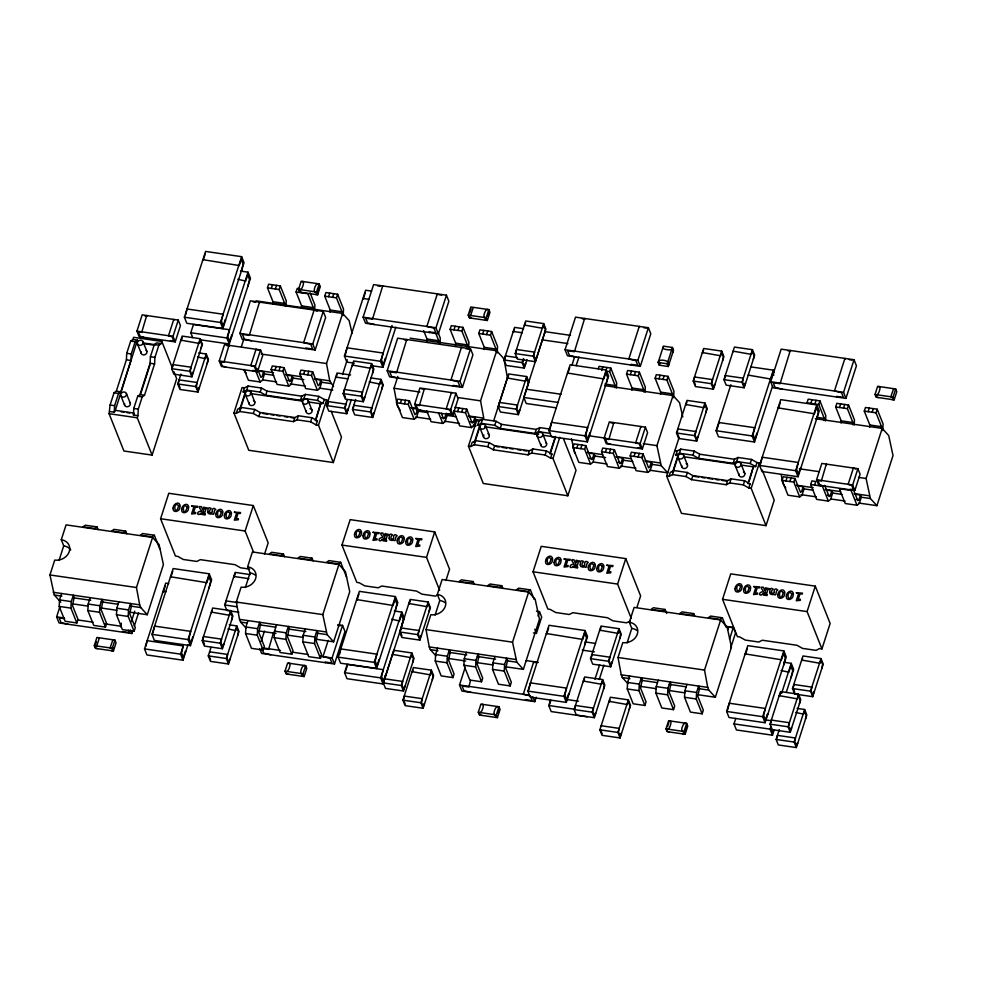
<?xml version="1.0" encoding="UTF-8"?>
<svg xmlns="http://www.w3.org/2000/svg" width="999" height="999" viewBox="0 0 999 999"><rect width="100%" height="100%" fill="white"/><g stroke="black" fill="none" stroke-linecap="round" stroke-linejoin="round"><path stroke-width="1.5" d="M76.836 622.964L70.929 608.116L71.266 601.598L73.327 595.204L74.188 597.39L72.477 605.456L77.997 619.33L76.836 622.964L65.11 621.253L59.203 606.418L59.54 599.899L61.601 593.506M105.469 627.122L99.563 612.287L99.9 605.769L101.96 599.375L102.822 601.548L101.111 609.615L106.631 623.488L105.469 627.122L93.744 625.411L87.837 610.576L88.174 604.058L90.235 597.664M173.814 371.553L176.673 378.733L152.098 455.094L123.913 450.999L109.078 413.686L110.102 405.032L114.023 392.819L116.309 391.183L126.398 359.827L126.736 353.309L130.669 341.096L132.954 339.473L133.641 337.325L161.826 341.421L172.103 367.257M109.765 411.551L114.273 412.2L114.61 405.681L118.544 393.469L120.817 391.845L130.906 360.489L131.244 353.971L135.177 341.745L137.462 340.122L132.954 339.473M134.103 631.281L128.197 616.445L128.534 609.927L130.594 603.533L131.456 605.706L129.745 613.773L135.265 627.659L134.103 631.281L122.377 629.57L116.471 614.735L116.808 608.216L118.869 601.823M161.139 343.569L158.853 345.192L154.92 357.405L154.583 363.923L144.493 395.279L142.208 396.903L138.287 409.128L137.949 415.646L133.429 414.985L133.766 408.466L137.7 396.253L139.985 394.63L150.075 363.274L150.412 356.755L154.345 344.53L156.631 342.907L161.139 343.569L161.826 341.421M263.187 650.037L257.28 635.202L257.617 628.683L259.665 622.29L260.539 624.462L258.828 632.529L264.348 646.403L263.187 650.037L251.461 648.326L245.554 633.491L245.891 626.972L247.952 620.579M272.864 303.896L272.977 301.723L267.457 287.837L268.619 284.216L280.344 285.926L286.251 300.761L285.976 305.969M284.59 305.607L284.703 303.434L279.183 289.548L280.344 285.926M291.82 654.195L285.914 639.36L286.251 632.842L288.299 626.448L289.173 628.621L287.462 636.688L292.982 650.574L291.82 654.195L280.095 652.484L274.188 637.649L274.525 631.131L276.586 624.737M301.498 308.054L301.611 305.881L296.091 292.008L297.252 288.374L299.825 288.748M313.224 309.765L313.336 307.592L307.817 293.706L296.091 292.008M314.61 310.14L314.885 304.92L310.052 292.782M320.454 658.353L314.548 643.518L314.885 637L316.933 630.606L317.807 632.779L316.096 640.846L321.616 654.732L320.454 658.353L308.728 656.655L302.822 641.82L303.159 635.302L305.219 628.895M330.132 312.225L330.244 310.04L324.725 296.166L325.886 292.545L337.612 294.243L343.519 309.078L343.181 315.597M341.858 313.923L341.97 311.75L336.451 297.864L337.612 294.243M426.898 341.196L427.01 339.023L423.688 330.694M438.623 342.907L438.736 340.734L435.976 333.791M440.01 343.269L440.284 338.062L438.136 332.667M452.909 677.597L447.003 662.762L447.34 656.243L449.4 649.85L450.262 652.022L448.551 660.089L454.07 673.975L452.909 677.597L441.183 675.898L435.277 661.063L435.614 654.545L437.674 648.151M455.532 345.354L455.644 343.181L450.124 329.308L451.286 325.674L463.012 327.385L468.918 342.22L468.643 347.427M467.257 347.065L467.37 344.892L461.838 331.006L463.012 327.385M481.543 681.755L475.636 666.92L475.974 660.401L478.034 654.008L478.896 656.193L477.185 664.248L482.704 678.134L481.543 681.755L469.817 680.057L463.911 665.222L464.248 658.703L466.308 652.31M484.165 349.513L484.278 347.34L478.758 333.466L479.92 329.832L491.645 331.543L497.552 346.378L497.215 352.897M495.891 351.223L496.003 349.051L490.472 335.164L491.645 331.543M510.177 685.926L504.27 671.091L504.607 664.56L506.668 658.166L507.529 660.351L505.819 668.418L511.338 682.292L510.177 685.926L498.451 684.215L492.544 669.38L492.882 662.861L494.942 656.468M615.009 387.712L615.122 385.539L609.602 371.653L610.764 368.032L599.038 366.333L598.264 368.743M616.395 388.087L616.67 382.867L610.764 368.032M631.917 390.172L632.03 387.999L626.51 374.113L627.672 370.492L639.397 372.19L645.304 387.025L645.029 392.245M644.892 705.494L638.985 690.659L639.323 684.14L641.383 677.747L642.245 679.919L640.534 687.986L646.053 701.872L644.892 705.494L633.166 703.796L627.26 688.96L627.597 682.442L629.657 676.048M643.643 391.87L643.756 389.697L638.236 375.811L639.397 372.19M660.551 394.33L660.664 392.157L655.144 378.271L656.306 374.65L668.031 376.348L673.938 391.196L673.601 397.714M673.526 709.652L667.619 694.817L667.956 688.299L670.017 681.905L670.878 684.078L669.168 692.145L674.687 706.031L673.526 709.652L661.8 707.954L655.893 693.119L656.231 686.6L658.291 680.207M672.277 396.029L672.389 393.856L666.87 379.982L668.031 376.348M702.16 713.81L696.253 698.975L696.59 692.457L698.651 686.063L699.512 688.249L697.801 696.303L703.321 710.189L702.16 713.81L690.434 712.112L684.527 697.277L684.864 690.759L686.925 684.365M824.163 420.554L824.275 418.381L818.755 404.495L819.917 400.874L808.191 399.175L807.03 402.797L818.755 404.495M825.549 420.929L825.823 415.709L819.917 400.874M841.071 423.014L841.183 420.841L835.664 406.955L836.825 403.334L848.551 405.032L854.457 419.867L854.182 425.087M852.796 424.712L852.909 422.54L847.389 408.653L848.551 405.032M869.704 427.172L869.817 425L864.297 411.113L865.459 407.492L877.184 409.19L883.091 424.026L882.754 430.544M881.43 428.871L881.543 426.698L876.023 412.824L877.184 409.19M60.777 602.147L54.271 595.004L49.95 574.962L54.733 560.089A11.988 10.015 -21.7 0 0 69.281 551.548A11.988 10.015 -21.7 0 0 61.289 539.735L66.071 524.875L152.572 537.437L159.078 544.58L163.399 564.635L147.278 614.722L129.071 612.075M59.041 560.389L63.724 545.854L61.289 539.735M136.938 331.131L142.183 314.847L178.259 320.092L180.444 325.587L175.212 341.883L139.136 336.638L136.938 331.131L173.014 336.376L175.212 341.883M114.273 412.2L114.897 410.277L134.053 413.049L133.429 414.985M137.462 340.122L115.135 410.876L114.897 410.277M132.842 630.556L131.893 633.516L59.041 622.926L56.631 616.87L59.965 606.505M140.509 394.393L150.524 363.249M152.098 455.094L137.263 417.782L137.949 415.646M173.014 336.376L178.259 320.092M184.39 317.22L205.557 251.423L241.633 256.668L244.043 262.725L222.877 328.521L186.801 323.276L184.39 317.22L220.467 322.465L222.877 328.521M185.714 314.598L187.038 308.991L223.114 314.235L221.391 321.079L223.264 325.786L225.25 319.618L225.512 320.292M203.571 259.091L205.17 254.158M171.678 368.668L182.168 336.089L200.2 338.711L202.397 344.218L191.908 376.798L173.876 374.175L171.678 368.668L189.723 371.291L191.908 376.798M172.577 367.245L172.989 364.598L191.034 367.22L190.297 370.879L191.995 375.162L192.982 372.115L193.219 372.727M182.08 337.724L181.094 340.771L180.856 340.159L199.138 343.394L200.112 340.334L201.823 344.618L201.086 348.289M192.732 337.575L190.797 332.729L193.444 324.5L229.52 329.745L227.797 336.588L229.67 341.296L231.656 335.127L231.93 335.801M198.776 352.909L206.281 353.996L208.479 359.503L197.989 392.083L179.957 389.46L177.772 383.953L180.931 374.138M178.334 383.554L179.083 379.882L197.115 382.505L196.378 386.176L198.077 390.459L199.063 387.4L199.3 388.012M94.293 645.604L96.915 637.462L114.947 640.084L116.046 642.832L113.424 650.973L95.392 648.363L94.293 645.604L112.325 648.226L113.424 650.973M97.64 648.688L95.829 648.139L94.98 645.991L96.291 641.92M189.723 371.291L200.2 338.711M197.989 392.083L195.804 386.576L206.281 353.996M112.325 648.226L114.947 640.084M120.642 626.81L121.329 623.176M111.164 650.649L112.737 650.586L113.611 647.876M220.467 322.465L241.633 256.668M147.278 614.722L140.772 607.579L139.685 604.857L136.463 587.524L152.572 537.437M249.575 569.105L240.547 567.794L235.065 564.697L200.349 559.652L196.815 561.438L183.279 559.477L177.797 556.381L175.437 556.031L160.589 518.731L168.781 493.269L253.321 505.556L268.169 542.869L264.535 554.183M131.393 621.54L134.728 611.176M219.231 360.976L224.475 344.692L260.552 349.925L262.737 355.432L257.505 371.728L221.428 366.483L219.231 360.976L255.307 366.221L257.505 371.728M200.724 339.872L229.283 344.018L226.873 337.974L248.039 272.178L240.522 271.079M134.278 626.111L138.561 612.787M229.283 344.018L250.449 278.221L248.039 272.178M239.897 333.379L250.374 300.799L323.239 311.388L325.649 317.445L315.16 350.025L242.307 339.435L239.897 333.379L312.749 343.968L315.16 350.025M241.433 346.541L243.793 339.173M187.999 644.717L183.017 660.202L146.94 654.957L144.53 648.913L165.697 583.116L168.706 583.553M145.854 646.291L147.178 640.684L183.254 645.928L181.531 652.772L183.404 657.479L185.389 651.311L185.664 651.985M163.724 590.771L165.31 585.839M151.973 634.353L173.139 568.556L209.216 573.788L211.626 579.845L190.459 645.641L154.383 640.409L151.973 634.353L188.049 639.585L190.459 645.641M152.909 632.966L154.62 626.123L190.697 631.368L188.973 638.211L190.846 642.919L192.832 636.75L193.107 637.424M172.752 571.278L170.767 577.447L170.492 576.773L206.843 582.692L208.828 576.523L210.702 581.231L208.978 588.074M271.316 288.399L272.477 284.777M331.218 411.276L341.496 437.1L333.316 462.549L248.763 450.274L233.916 412.962L242.108 387.512L244.468 387.862L248.014 386.064L261.538 388.037L267.02 391.133L301.735 396.178L305.282 394.38L318.806 396.353L324.288 399.45L326.648 399.8L328.371 404.096M275.324 288.986L276.486 285.364M233.916 412.962L236.288 413.311L237.6 409.24L241.134 407.442L254.658 409.415L260.14 412.512L294.867 417.557L298.401 415.771L311.925 417.732L317.407 420.829L316.096 424.9L318.469 425.249L333.316 462.549M240.447 408.716L245.542 392.857L243.157 391.933L244.468 387.862M239.735 409.553L245.304 392.245M236.288 413.311L239.822 411.513L241.134 407.442M243.157 391.933L246.703 390.134L248.014 386.064M255.307 366.221L260.552 349.925M257.742 370.916L263.599 371.765L262.05 376.573L260.914 377.385L257.592 369.056M263.599 371.765L264.46 373.938L262.412 380.332L260.127 381.955L248.401 380.257L244.106 369.468M316.096 424.9L310.614 421.803L297.09 419.842L293.556 421.628L258.828 416.583L253.346 413.486L254.658 409.415M324.288 399.45L322.977 403.521L317.495 400.424L303.971 398.464L300.424 400.249L265.709 395.204L260.227 392.108L261.538 388.037M292.232 375.924L293.094 378.097L291.046 384.49L288.761 386.126L277.035 384.415L271.129 369.58L272.302 365.959L284.016 367.657L289.548 381.543L290.684 380.731L292.232 375.924L286.376 375.075M183.017 660.202L180.607 654.145L183.254 645.928M298.526 289.41L301.149 281.268L319.18 283.891L320.279 286.638L317.657 294.78L299.613 292.158L298.526 289.41L316.558 292.033L317.657 294.78M258.828 416.583L260.14 412.512M265.709 395.204L267.02 391.133M188.049 639.585L209.216 573.788M274.987 370.142L276.149 366.521M278.996 370.729L280.17 367.095M288.761 386.126L282.854 371.291L284.016 367.657M202.198 640.596L212.675 608.016L230.719 610.626L232.904 616.133L222.427 648.713L204.383 646.091L202.198 640.596L220.23 643.206L222.427 648.713M212.263 610.664L211.613 612.699L211.363 612.087L229.645 615.322L230.632 612.262L232.33 616.545L231.593 620.204M316.558 292.033L319.18 283.891M315.397 294.455L316.97 294.393L319.593 286.251M253.696 552.534L245.13 531.006L253.321 505.556M229.283 624.825L236.8 625.923L238.986 631.43L228.509 664.01L210.464 661.388L208.279 655.881L210.976 647.489M238.873 612.225L226.848 610.476L224.663 604.969L235.14 572.402L250.175 574.575M225.562 603.546L225.974 600.899L237.987 602.647M235.052 574.025L234.078 577.085L233.828 576.473L248.863 578.658M320.866 380.082L321.728 382.267L319.68 388.661L317.395 390.284L305.669 388.574L299.762 373.738L300.936 370.117L312.65 371.815L318.182 385.701L319.318 384.89L320.866 380.082L315.01 379.233M312.749 343.968L323.239 311.388M303.621 374.3L304.782 370.679M328.584 296.728L329.745 293.094M220.23 643.206L230.719 610.626M307.63 374.887L308.803 371.266M332.592 297.302L333.753 293.681M293.556 421.628L294.867 417.557M300.424 400.249L301.735 396.178M246.191 628.209L240.609 622.09L239.523 619.355L236.301 602.035L241.084 587.175A11.988 10.015 -21.7 0 0 255.632 578.633A11.988 10.015 -21.7 0 0 247.627 566.808L252.41 551.947L338.923 564.51L345.429 571.653L349.737 591.708L333.629 641.795L315.409 639.148M297.09 419.842L298.401 415.771M303.971 398.464L305.282 394.38M317.395 390.284L311.488 375.449L312.65 371.815M245.379 587.474L250.062 572.927L247.627 566.808M228.509 664.01L226.311 658.503L236.8 625.923M333.616 386.65L329.745 380.856L326.511 363.536L342.632 313.449L256.119 300.874M310.614 421.803L311.925 417.732M317.495 400.424L318.806 396.353M322.977 403.521L320.829 403.209L315.272 420.517L317.407 420.829M316.433 418.244L320.829 403.209M318.469 425.249L326.648 399.8M351.348 399.575L346.803 413.698L328.758 411.089L326.573 405.582L337.05 373.002L350.587 374.962M327.472 404.158L327.884 401.511L345.916 404.133L345.179 407.792L346.89 412.075L347.864 409.016L348.114 409.627M336.975 374.625L335.989 377.684L335.739 377.073L347.764 378.821M354.358 363.186L346.84 362.088L344.43 356.044L365.597 290.247L371.616 291.109M345.354 354.657L347.078 347.814L383.154 353.059L381.431 359.89L383.304 364.61L385.289 358.441L385.564 359.103M363.624 297.902L365.209 292.969M342.545 374.525L347.29 359.79M363.112 317.183L373.589 284.603L446.453 295.192L448.863 301.248L438.374 333.828L365.522 323.239L363.112 317.183L435.964 327.772L438.374 333.828M261.126 641.458L264.46 631.081M343.144 393.581L353.634 361.001L371.665 363.624L373.863 369.131L363.374 401.71L345.342 399.088L343.144 393.581L361.188 396.203L363.374 401.71M353.221 363.648L352.56 365.684L352.322 365.072L370.604 368.306L371.578 365.259L373.289 369.53L372.552 373.201M382.704 285.926L372.49 319.18L365.659 318.182L367.532 322.889L374.625 324.563M346.803 413.698L344.605 408.204L347.302 399.812M273.564 632.404L268.594 649.375L263.124 648.576M370.504 377.859L381.019 379.383L383.216 384.89L372.727 417.47L354.695 414.847L352.497 409.353L355.656 399.525M353.396 407.917L353.808 405.269L371.853 407.892L371.104 411.563L372.814 415.846L373.801 412.787L374.038 413.399M361.188 396.203L371.665 363.624M372.39 365.809L382.917 367.332L380.507 361.276L392.02 325.474M285.015 671.191L287.637 663.036L305.669 665.659L306.768 668.418L304.146 676.56L286.101 673.938L285.015 671.191L303.047 673.801L304.146 676.56M382.917 367.332L395.829 327.173M372.727 417.47L370.542 411.963L381.019 379.383M387.175 370.766L397.652 338.186L470.504 348.776L472.914 354.832L462.437 387.412L389.585 376.823L387.175 370.766L460.027 381.356L462.437 387.412M437.824 594.929L435.464 596.116L421.94 594.155L416.458 591.058L381.73 586.013L378.196 587.799L364.672 585.839L359.19 582.729L356.818 582.392L341.97 545.079L350.162 519.63L434.715 531.918L449.55 569.218L445.916 580.531M400.212 410.352L397.265 405.582L394.031 388.261L397.827 376.473M303.047 673.801L305.669 665.659M333.629 641.795L327.123 634.652L322.802 614.61L338.923 564.51M424.625 389.26L424.388 388.648L419.393 405.557L416.009 405.07L418.494 411.238L416.433 417.632L414.148 419.255L402.422 417.557L396.528 402.722L397.689 399.101L409.415 400.799L414.935 414.685L416.084 413.873L417.632 409.066L411.763 408.216M400.374 403.284L401.548 399.662M328.209 640.347L322.964 656.643L330.07 658.304L331.943 663.011L325.112 662.025L325.374 662.687M404.395 403.858L405.557 400.237M414.148 419.255L408.254 404.42L409.415 400.799M435.964 327.772L446.453 295.192M259.703 648.588L261.626 653.433L334.49 664.01L332.08 657.966L342.557 625.386L337.999 624.725M414.635 404.283L419.88 387.999L455.944 393.244L458.141 398.751L452.897 415.035L416.82 409.79L414.635 404.283L450.711 409.528L452.897 415.035M334.49 664.01L344.967 631.43L342.557 625.386M338.162 657.142L359.34 591.346L395.404 596.578L397.814 602.634L376.648 668.431L340.572 663.199L338.162 657.142L374.238 662.374L376.648 668.431M339.485 654.52L340.809 648.913L376.885 654.158L375.162 661.001L377.048 665.709L379.021 659.54L379.295 660.214M357.355 599L358.941 594.068M453.971 329.857L455.144 326.236M394.305 611.001L401.823 612.087L404.233 618.144L383.054 683.94L346.99 678.696L344.58 672.652L347.215 664.422L383.291 669.667L381.581 676.51L383.454 681.218L385.439 675.049L385.701 675.724M345.504 671.266L347.09 666.333M457.992 330.444L459.153 326.823M468.194 315.135L470.816 306.98L488.848 309.603L489.947 312.362L487.325 320.504L469.293 317.882L468.194 315.135L486.226 317.744L487.325 320.504M469.755 312.799L471.066 308.728M441.358 413.286L443.568 418.843L444.717 418.032L446.266 413.224L447.127 415.397L445.067 421.79L442.782 423.426L431.056 421.715L426.773 410.926M450.711 409.528L455.944 393.244M460.027 381.356L470.504 348.776M374.238 662.374L395.404 596.578M486.226 317.744L488.848 309.603M487.949 316.046L489.26 311.963M457.642 411.6L458.816 407.979M482.604 334.028L483.778 330.394M461.663 412.187L462.824 408.566M486.625 334.603L487.787 330.981M469.031 416.533L474.9 417.382L475.761 419.568L473.701 425.961L471.416 427.584L465.522 412.749L466.683 409.115L454.957 407.417M383.054 683.94L380.644 677.884L401.823 612.087M383.291 682.891L393.768 650.312L411.813 652.934L413.998 658.428L403.521 691.008L385.477 688.398L383.291 682.891L401.323 685.514L403.521 691.008M399.662 631.98L410.152 599.4L428.184 602.022L430.382 607.529L419.892 640.109L401.86 637.487L399.662 631.98L417.707 634.602L419.892 640.109M383.866 682.479L384.603 678.821L402.634 681.43L401.898 685.102L403.596 689.385L404.583 686.325L404.832 686.937M393.681 651.935L392.707 654.994L392.457 654.382L410.739 657.617L411.725 654.557L413.424 658.841L412.687 662.512M400.562 630.556L401.223 628.521M409.415 603.071L410.065 601.036M439.66 590.372L426.523 557.367L434.715 531.918M466.683 409.115L472.202 423.002L473.351 422.19L474.9 417.382M468.593 415.946L483.778 418.156L480.544 400.836L496.665 350.749L410.152 338.174M563.461 438.761L576.023 470.329L567.832 495.779L483.279 483.491L468.431 446.191L476.623 420.729L478.996 421.079L482.529 419.293L496.053 421.253L501.535 424.35L536.263 429.395L539.797 427.609L550.312 429.133M468.431 446.191L470.804 446.528L472.115 442.457L475.649 440.671L489.173 442.632L494.655 445.729L529.383 450.774L532.917 448.988L546.441 450.949L551.923 454.058L550.611 458.129L552.984 458.466L567.832 495.779M480.069 426.073L477.684 425.149L478.996 421.079M474.25 442.769L479.82 425.462M475.424 440.497L479.607 427.522M470.804 446.528L474.338 444.742L475.649 440.671M477.684 425.149L481.218 423.364L482.529 419.293M504.657 359.565L505.394 355.894L517.42 357.642M514.485 329.021L513.511 332.08L513.261 331.468L522.277 332.779M401.323 685.514L411.813 652.934M417.707 634.602L428.184 602.022M402.897 700.149L413.386 667.569L431.418 670.179L433.616 675.686L423.126 708.266L405.094 705.644L402.897 700.149L420.941 702.759L423.126 708.266M404.133 697.702L403.471 699.737L405.169 704.02M412.312 672.252L412.974 670.217M435.914 655.769L430.344 649.65L429.258 646.927L426.024 629.607L430.806 614.735A11.988 10.015 -21.7 0 0 445.354 606.193A11.988 10.015 -21.7 0 0 437.362 594.38L442.145 579.507L528.646 592.082L535.152 599.225L539.472 619.268L523.351 669.367L505.144 666.72M498.176 406.518L508.653 373.938L526.685 376.561L528.883 382.068L518.394 414.635L500.362 412.025L498.176 406.518L516.208 409.14L518.394 414.635M515.209 353.571L525.686 320.991L543.718 323.614L545.916 329.121L535.427 361.7L517.395 359.078L515.209 353.571L533.241 356.193L535.427 361.7M493.731 420.654L507.48 377.934L504.245 360.614M498.738 406.106L499.475 402.447L517.519 405.07L516.783 408.728L518.481 413.012L519.468 409.952L519.705 410.564M508.566 375.562L507.592 378.621L507.342 378.009L525.624 381.243L526.61 378.184L528.309 382.467L527.572 386.138M515.771 353.171L516.52 349.5L534.552 352.123L533.816 355.794L535.514 360.065L536.5 357.018L536.738 357.63M525.599 322.627L524.625 325.674L524.375 325.062L542.657 328.296L543.643 325.249L545.342 329.533L544.605 333.191M550.611 458.129L545.129 455.032L531.605 453.059L528.071 454.857L493.344 449.812L487.862 446.703L489.173 442.632M550.511 433.429L538.486 431.68L534.952 433.466L500.224 428.421L494.742 425.324L496.053 421.253M435.114 615.034L439.785 600.486L437.362 594.38M493.344 449.812L494.655 445.729M500.224 428.421L501.535 424.35M496.665 350.749L503.159 357.879L506.281 365.472L524.313 368.094L522.127 362.587L523.439 358.516M523.676 359.128L522.702 362.187L524.4 366.471L525.387 363.411L525.624 364.023M524.313 368.094L527.01 359.715M420.941 702.759L431.418 670.179M516.208 409.14L526.685 376.561M533.241 356.193L543.718 323.614M556.281 407.867L526.211 403.496L523.801 397.452L544.979 331.656L570.529 335.364M528.071 454.857L529.383 450.774M534.952 433.466L536.263 429.395M531.605 453.059L532.917 448.988M538.486 431.68L539.797 427.609M565.047 349.725L575.524 317.145L648.388 327.722L650.799 333.778L640.309 366.358L567.457 355.781L565.047 349.725L637.899 360.302L640.309 366.358M536.213 697.202L534.777 701.648L461.925 691.058L459.515 685.002L465.234 667.232M548.938 430.581L570.117 364.785L606.193 370.03L608.591 376.086L587.424 441.883L551.348 436.638L548.938 430.581L585.014 435.826L587.424 441.883M550.274 427.972L551.585 422.365L587.662 427.597L585.951 434.44L587.824 439.148L589.81 432.979L590.072 433.653M568.131 372.452L569.717 367.52M470.529 680.406L468.893 687L462.062 686.001L463.936 690.721L471.029 692.382M571.865 365.434L574.662 356.73M545.129 455.032L546.441 450.949M576.148 365.684L578.945 356.98M555.357 436.438L549.787 453.746L551.923 454.058M550.486 452.909L555.132 438.486M552.984 458.466L559.802 437.262M478.296 712.275L480.919 704.12L498.951 706.743L500.049 709.502L497.427 717.644L479.395 715.022L478.296 712.275L496.328 714.897L497.427 717.644M594.018 453.871L594.88 456.056L592.832 462.45L590.546 464.073L578.821 462.375L572.914 447.527L574.075 443.906L585.801 445.616L591.333 459.49L592.469 458.678L594.018 453.871L588.161 453.022M630.069 621.028L626.535 622.814L613.011 620.854L607.517 617.744L572.802 612.699L569.268 614.497L555.744 612.524L550.249 609.427L547.889 609.078L533.041 571.778L541.233 546.328L625.774 558.616L640.621 595.916L636.987 607.23M523.351 669.367L516.845 662.225L512.537 642.17L528.646 592.082M576.773 448.089L577.934 444.468M601.735 370.517L602.897 366.895M580.781 448.676L581.955 445.054M606.905 367.47L605.744 371.091L609.602 371.653M585.014 435.826L606.193 370.03M496.328 714.897L498.951 706.743M498.051 713.186L499.363 709.115L498.513 706.967C495.691 704.07 491.608 716.47 495.891 715.109L496.74 717.257L495.179 717.319M590.546 464.073L584.64 449.238L585.801 445.616M538.049 616.046L539.472 611.613L536.475 611.176M533.416 632.966L536.426 633.403L541.67 617.107L539.472 611.613M604.083 438.211L609.328 421.915L645.404 427.16L647.589 432.667L642.357 448.951L606.281 443.718L604.083 438.211L640.159 443.456L642.357 448.951M533.741 661.688L523.264 694.268L530.357 695.928L532.242 700.636L525.412 699.65L525.674 700.324M622.652 458.042L623.513 460.214L621.465 466.608L619.18 468.231L607.454 466.533L601.548 451.698L602.709 448.064L614.435 449.775L619.967 463.648L621.103 462.837L622.652 458.042L616.795 457.18M527.847 691.096L549.013 625.299L585.089 630.544L587.499 636.588L566.321 702.384L530.257 697.152L527.847 691.096L563.923 696.34L566.321 702.384M528.771 689.71L530.494 682.866L566.558 688.111L564.847 694.954L566.72 699.662L568.706 693.493L568.968 694.168M548.613 628.021L546.628 634.19L546.366 633.516L582.704 639.435L584.69 633.266L586.563 637.974L584.852 644.817M605.406 452.247L606.568 448.626M630.369 374.675L631.53 371.054M637.899 360.302L648.388 327.722M609.415 452.834L610.589 449.213M634.377 375.262L635.539 371.628M619.18 468.231L613.274 453.396L614.435 449.775M658.179 362.45L663.411 346.154L672.439 347.465L673.526 350.224L668.294 366.508L659.265 365.197L658.179 362.45L667.195 363.761L668.294 366.508M663.373 346.978C659.852 349.35 673.388 351.336 672.389 348.289L672.876 352.26M587.25 716.807L551.173 711.563L548.763 705.506L550.524 700.024M549.687 704.133L550.886 700.424M659.802 362.862L659.315 364.385L658.466 362.25C657.205 358.466 670.641 360.352 667.482 363.549L668.331 365.696L668.943 364.473M659.265 365.197L659.927 363.161M651.286 462.2L652.147 464.373L650.099 470.766L647.814 472.39L636.088 470.691L630.182 455.856L631.343 452.222L643.069 453.933L648.601 467.819L649.737 467.008L651.286 462.2L645.429 461.351M634.04 456.418L635.202 452.784M659.003 378.833L660.164 375.212M640.159 443.456L645.404 427.16M667.195 363.761L672.439 347.465M638.049 456.993L639.223 453.371M663.011 379.42L664.173 375.799M563.923 696.34L585.089 630.544M647.814 472.39L641.907 457.554L643.069 453.933M649.537 470.192L667.757 472.839L661.251 465.696L656.93 445.641L673.051 395.554L604.757 385.626M574.138 709.552L584.615 676.972L602.647 679.595L604.845 685.102L594.355 717.682L576.323 715.059L574.138 709.552L592.17 712.175L594.355 717.682M590.509 658.653L600.998 626.073L619.03 628.683L621.216 634.19L610.739 666.77L592.707 664.148L590.509 658.653L608.553 661.263L610.739 666.77M574.7 709.14L575.449 705.481L593.481 708.104L592.744 711.763L594.442 716.046L595.429 712.999L595.666 713.598M584.527 678.608L583.553 681.655L583.304 681.043L601.585 684.278L602.572 681.218L604.27 685.501L603.533 689.173M591.083 658.241L592.07 655.182M600.249 629.732L600.911 627.697M631.293 618.493L617.594 584.065L625.774 558.616M594.954 679.308L599.625 664.797M676.485 432.979L686.962 400.399L705.007 403.022L707.192 408.516L696.715 441.096L678.671 438.474L676.485 432.979L694.517 435.601L696.715 441.096M693.194 381.056L703.671 348.476L721.715 351.099L723.9 356.593L713.423 389.173L695.379 386.563L693.194 381.056L711.226 383.678L713.423 389.173M677.709 430.532L677.06 432.567L678.758 436.85M686.226 404.058L686.887 402.023M694.093 379.632L694.505 376.985L712.537 379.595L711.8 383.266L713.498 387.55L714.485 384.49L714.722 385.102M703.583 350.1L702.609 353.159L702.359 352.547L720.641 355.781L721.628 352.722L723.326 357.005L722.589 360.676M599.238 679.557L603.908 665.047M762.225 470.054L774.213 500.187L766.021 525.636L681.468 513.361L666.633 476.048L679.133 437.475M592.17 712.175L602.647 679.595M608.553 661.263L619.03 628.683M666.633 476.048L668.993 476.398L670.304 472.327L673.838 470.529L687.374 472.49L692.856 475.599L727.572 480.644L731.106 478.846L744.642 480.819L750.124 483.916L748.813 487.987L751.173 488.336L766.021 525.636M673.613 470.354L678.259 455.931L675.873 455.02L677.185 450.936L680.719 449.15L694.243 451.111L699.725 454.22L734.452 459.265L737.986 457.467L751.51 459.44L756.992 462.537L759.365 462.887L760.514 465.746M672.452 472.627L678.021 455.319M668.993 476.398L672.527 474.6L673.838 470.529M675.873 455.02L679.407 453.221L680.719 449.15M627.896 683.666L622.315 677.547L621.241 674.824L618.006 657.492L622.789 642.632A11.988 10.015 -21.7 0 0 637.337 634.09A11.988 10.015 -21.7 0 0 629.345 622.265L634.115 607.404L720.629 619.979L727.135 627.122L731.455 647.165L715.334 697.252L697.127 694.617M627.097 642.931L631.768 628.383L629.345 622.265M599.85 729.832L610.339 697.252L628.371 699.862L630.569 705.369L620.079 737.949L602.047 735.326L599.85 729.832L617.894 732.442L620.079 737.949M694.517 435.601L705.007 403.022M711.226 383.678L721.715 351.099M609.927 699.899L609.265 701.935L609.028 701.323L627.31 704.557L628.284 701.498L629.994 705.781L629.258 709.44M748.813 487.987L743.331 484.89L729.794 482.929L726.261 484.715L691.545 479.67L686.063 476.573L687.374 472.49M756.992 462.537L755.694 466.608L750.199 463.511L736.675 461.538L733.141 463.336L698.426 458.291L692.931 455.182L694.243 451.111M691.545 479.67L692.856 475.599M698.426 458.291L699.725 454.22M723.938 379.645L734.427 347.065L752.459 349.687L754.645 355.182L744.168 387.762L726.136 385.139L723.938 379.645L741.982 382.267L744.168 387.762M724.512 379.233L725.249 375.574L743.293 378.184L742.544 381.855L744.255 386.138L745.242 383.079L745.479 383.691M617.894 732.442L628.371 699.862M772.602 385.889L754.545 442.008L718.481 436.763L716.071 430.706L730.856 384.752M716.995 429.32L718.581 424.388M741.982 382.267L752.459 349.687M726.261 484.715L727.572 480.644M733.141 463.336L734.452 459.265M729.794 482.929L731.106 478.846M736.675 461.538L737.986 457.467M754.545 442.008L752.135 435.951L773.313 370.154L750.761 366.883M770.691 381.73L781.168 349.151L854.033 359.74L856.443 365.796L845.953 398.376L773.101 387.787L770.691 381.73L843.543 392.32L845.953 398.376M743.331 484.89L744.642 480.819M750.199 463.511L751.51 459.44M665.996 728.883L668.618 720.741L686.663 723.363L687.749 726.111L685.139 734.265L667.095 731.643L665.996 728.883L684.04 731.505L685.139 734.265M667.557 726.56L668.868 722.489M755.694 466.608L753.546 466.296L747.976 483.603L750.124 483.916M749.15 481.331L753.546 466.296M751.173 488.336L759.365 462.887M759.565 465.447L780.743 399.65L816.807 404.895L819.217 410.951L798.051 476.748L761.975 471.503L759.565 465.447L795.641 470.691L798.051 476.748M760.501 464.073L762.212 457.23L798.288 462.462L796.578 469.305L798.451 474.013L800.436 467.844L800.699 468.519M780.344 402.385L778.358 408.554L778.096 407.879L814.435 413.798L816.42 407.629L818.293 412.337L816.57 419.18M722.539 599.313L730.731 573.863L815.284 586.138L830.132 623.451L821.94 648.9L819.567 648.563L816.033 650.349L802.509 648.388L797.027 645.279L762.299 640.234L758.765 642.032L745.242 640.059L739.76 636.962L737.387 636.613L722.539 599.313L807.092 611.6L821.94 648.9M684.04 731.505L686.663 723.363M715.334 697.252L708.828 690.122L707.742 687.387L704.52 670.067L720.629 619.979M684.889 732.517L687.062 725.724M727.884 629.72L728.833 626.76L732.454 627.859M729.532 639.26L733.341 627.409L725.823 626.323M803.171 486.713L804.033 488.898L801.985 495.292L799.699 496.915L787.974 495.204L782.067 480.369L783.228 476.748L794.954 478.446L800.486 492.332L801.623 491.52L803.171 486.713L797.314 485.864M730.769 647.727L735.539 632.916L733.341 627.409M785.926 480.931L787.087 477.31M810.888 403.359L812.05 399.725M789.934 481.518L791.108 477.897M814.897 403.933L816.058 400.312M795.641 470.691L816.807 404.895M799.699 496.915L793.793 482.08L794.954 478.446M726.61 711.45L747.789 645.654L783.865 650.898L786.275 656.942L765.097 722.739L729.02 717.507L726.61 711.45L762.687 716.695L765.097 722.739M727.547 710.064L729.258 703.221L765.334 708.466L763.623 715.309L765.496 720.017L767.482 713.848L767.744 714.522M747.389 648.376L745.404 654.545L745.142 653.883L781.48 659.79L783.466 653.621L785.339 658.329L783.628 665.172M825.948 490.022L831.805 490.871L832.666 493.056L830.619 499.45L828.333 501.073L816.608 499.375L810.701 484.527L811.862 480.906L815.721 481.468L814.56 485.089M774.262 729.72L772.489 735.202L736.425 729.957L734.015 723.9L735.776 718.418M843.543 392.32L854.033 359.74M839.522 407.517L840.683 403.896M816.583 479.745L821.815 463.449L857.891 468.693L860.089 474.2L854.844 490.484L818.768 485.252L816.583 479.745L852.659 484.977L854.844 490.484M843.531 408.091L844.692 404.47M824.699 485.389L829.12 496.491L830.256 495.679L831.805 490.871M762.687 716.695L783.865 650.898M868.156 411.675L869.317 408.054M875.024 394.493L877.634 386.338L895.678 388.961L896.777 391.72L894.155 399.862L876.111 397.24L875.024 394.493L893.056 397.103L894.155 399.862M770.029 724.163L780.519 691.583L798.551 694.205L800.748 699.712L790.259 732.292L772.227 729.67L770.029 724.163L788.074 726.785L790.259 732.292M770.928 722.739L771.34 720.092L789.385 722.714L788.648 726.373L790.346 730.656L791.333 727.597L791.57 728.209M780.431 693.219L779.445 696.266L779.208 695.654L797.489 698.888L798.476 695.828L800.174 700.112L799.437 703.783M807.092 611.6L815.284 586.138M772.489 735.202L770.079 729.145L770.966 726.398M781.605 693.343L791.258 663.348L783.74 662.25M872.164 412.262L873.326 408.628M773.676 730.007L772.889 732.467L771.016 727.759M852.659 484.977L857.891 468.693M786.35 692.145L793.668 669.405L791.258 663.348M797.127 708.403L804.645 709.49L806.83 714.997L796.353 747.577L778.308 744.954L776.123 739.447L779.282 729.632M794.692 694.055L792.494 688.548L802.984 655.968L821.016 658.591L823.213 664.098L812.724 696.678L796.191 694.268M777.022 738.024L777.434 735.376L795.466 737.999L794.729 741.67L796.428 745.941L797.414 742.894L797.652 743.506M793.718 686.101L793.069 688.136L794.767 692.419M802.572 658.616L801.91 660.651L801.673 660.039L819.954 663.274L820.928 660.214L822.639 664.497L821.902 668.169M855.881 468.981L853.383 468.044L848.139 484.328L851.772 485.427L857.754 500.661L858.89 499.837L860.439 495.042L854.582 494.18M882.204 428.396L888.71 435.539L893.019 455.581L876.91 505.681L870.404 498.538L866.083 478.484L882.204 428.396L815.421 418.693M893.056 397.103L895.678 388.961M860.439 495.042L861.3 497.215L859.252 503.608L856.967 505.232L845.241 503.533L839.335 488.698L851.061 490.397L856.967 505.232M788.074 726.785L798.551 694.205M796.353 747.577L794.155 742.07L804.645 709.49M812.724 696.678L810.539 691.171L821.016 658.591M97.053 526.923L94.78 528.546L83.054 526.835L85.34 525.212L97.053 526.923L98.127 529.62M125.687 531.081L123.414 532.704L111.688 531.006L113.973 529.37L125.687 531.081L126.761 533.778M154.321 535.239L152.048 536.863L140.322 535.164L142.607 533.541L154.321 535.239L159.69 548.726M283.404 553.995L281.119 555.619L269.393 553.921L271.678 552.285L283.404 553.995L284.478 556.693M312.038 558.154L309.752 559.777L298.027 558.079L300.312 556.455L312.038 558.154L313.112 560.851M340.671 562.312L338.386 563.936L326.661 562.237L328.946 560.614L340.671 562.312L346.578 577.147M473.126 581.555L470.841 583.191L459.128 581.48L461.401 579.857L473.126 581.555L474.2 584.253M501.76 585.726L499.475 587.35L487.762 585.639L490.034 584.015L501.76 585.726L502.834 588.423M530.394 589.885L528.109 591.508L516.396 589.81L518.668 588.174L530.394 589.885L534.153 599.325M665.109 609.452L662.824 611.076L651.111 609.378L653.383 607.754L665.109 609.452L666.72 613.498M693.743 613.611L691.458 615.247L679.745 613.536L682.017 611.912L693.743 613.611L694.817 616.308M722.377 617.782L720.092 619.405L708.378 617.694L710.651 616.071L722.377 617.782L726.136 627.222M377.51 285.801L380.232 286.201M438.973 294.742L441.708 295.13M582.167 318.743L584.902 319.143L584.64 318.469L574.425 351.71L567.594 350.724L569.467 355.432L576.56 357.093M643.643 327.672L646.378 328.072M787.811 350.749L790.546 351.149L790.284 350.474L780.069 383.728L773.238 382.729L775.112 387.45L782.205 389.111M849.287 359.677L852.022 360.077M301.823 281.656C305.769 279.508 301.76 292.008 299.213 289.797L300.062 291.933L301.873 292.495M318.743 284.116C315.909 281.206 311.825 293.619 316.121 292.257L316.97 294.393M488.411 309.827C485.589 306.93 481.506 319.33 485.789 317.969L486.638 320.117L485.077 320.179M237.887 279.308L245.667 281.069L247.652 274.9L249.525 279.608L247.802 286.451M368.968 299.338L362.949 298.464L363.224 299.138M267.457 287.837L279.183 289.548M324.725 296.166L336.451 297.864M523.588 328.708L514.572 327.397L504.095 359.977L522.127 362.587M878.321 386.725C882.267 384.578 878.258 397.078 875.698 394.88L876.56 397.015L878.371 397.565M542.332 339.872L567.882 343.581M272.977 301.723L284.703 303.434M301.611 305.881L313.336 307.592M330.244 310.04L341.97 311.75M450.124 329.308L461.838 331.006M478.758 333.466L490.472 335.164M252.922 301.81L255.657 302.197M317.133 311.139L314.123 310.065L303.646 342.645L310.739 344.305L312.612 349.013L305.794 348.027L306.056 348.701M748.114 375.1L770.928 379.058L772.914 372.889L773.85 375.237M427.01 339.023L438.736 340.734M455.644 343.181L467.37 344.892M484.278 347.34L496.003 349.051M404.295 339.785L407.03 340.184L406.755 339.51L396.541 372.764L389.722 371.765L391.596 376.473L398.688 378.146M465.771 348.713L468.506 349.113M626.51 374.113L638.236 375.811M655.144 378.271L666.87 379.982M835.664 406.955L847.389 408.653M864.297 411.113L876.023 412.824M144.68 315.784L146.94 316.109L146.691 315.497L141.696 332.405L138.312 331.905L140.01 336.188L143.644 337.3M604.87 384.053L615.122 385.539M632.03 387.999L643.756 389.697M660.664 392.157L672.389 393.856M816.945 417.32L824.275 418.381M841.183 420.841L852.909 422.54M869.817 425L881.543 426.698M190.797 332.729L226.873 337.974M344.43 356.044L380.507 361.276M226.973 345.629L229.233 345.954L228.983 345.342L223.988 362.25L220.604 361.75L222.302 366.034L225.936 367.132M258.541 350.212L256.044 349.275L250.799 365.559L254.42 366.67L256.131 370.954L252.747 370.454L252.984 371.066M526.448 389.223L561.026 394.243M261.251 354.058L326.511 363.536M523.801 397.452L558.379 402.472M130.669 341.096L135.177 341.745M142.732 342.919L158.853 345.192M142.982 343.531L154.77 345.242M716.071 430.706L752.135 435.951M421.241 388.773L423.501 389.098M197.465 356.98L205.22 358.678L206.206 355.632L207.904 359.915L207.168 363.574M369.193 381.93L379.957 384.078L380.931 381.019L382.642 385.302L381.905 388.961M271.129 369.58L282.854 371.291M299.762 373.738L311.488 375.449M677.797 428.908L695.828 431.518L695.092 435.189L696.79 439.473L697.777 436.413L698.026 437.025M394.031 388.261L419.83 392.008M457.779 397.527L480.544 400.836M256.893 370.267L273.589 372.702M285.726 374.463L300.911 376.673M314.573 378.646L329.745 380.856M610.701 422.702L612.949 423.027M126.736 353.309L131.244 353.971M150.412 356.755L154.92 357.405M264.46 373.938L273.689 375.287M293.094 378.097L303.858 379.67M321.728 382.267L330.831 383.579M287.762 380.307L290.684 380.731M126.398 359.827L130.906 360.489M150.075 363.274L154.583 363.923M262.962 379.92L276.623 381.905M290.284 383.891L305.469 386.089M319.118 388.074L332.779 390.06M396.528 402.722L408.254 404.42M465.522 412.749L453.796 411.039L459.69 425.874L471.416 427.584M410.926 407.567L416.995 408.454M417.707 409.34L421.328 410.452M588.636 435.726L605.332 438.149M643.269 443.656L656.93 445.641M418.494 411.238L427.722 412.587M447.127 415.397L456.356 416.745M475.761 419.568L480.307 420.217M674.812 450.599L677.185 450.936M799.312 468.781L819.043 471.653M858.503 477.385L866.083 478.484M441.783 417.607L444.717 418.032M470.417 421.765L473.351 422.19M481.218 423.364L494.742 425.324M246.703 390.134L260.227 392.108M679.407 453.221L692.931 455.182M484.69 426.748L538.636 434.59M543.269 435.252L555.594 437.05M415.472 416.995L430.656 419.205M444.318 421.191L459.49 423.389M473.151 425.374L476.186 425.824M250.175 393.519L302.585 401.136M308.741 402.035L321.079 403.821M684.427 456.83L735.289 464.223M741.458 465.122L753.795 466.908M177.772 383.953L195.804 386.576M326.573 405.582L344.605 408.204M352.497 409.353L370.542 411.963M572.914 447.527L584.64 449.238M601.548 451.698L613.274 453.396M630.182 455.856L641.907 457.554M853.471 489.71L850.087 489.223L850.336 489.835M782.067 480.369L793.793 482.08M810.701 484.527L822.427 486.238L828.333 501.073M587.312 452.385L602.484 454.582M616.146 456.568L631.331 458.778M644.992 460.764L660.164 462.974M796.465 485.227L813.161 487.649M825.299 489.41L840.484 491.62M854.145 493.606L869.317 495.804M594.88 456.056L605.644 457.617M623.513 460.214L632.742 461.55M652.147 464.373L661.251 465.696M804.033 488.898L813.261 490.234M832.666 493.056L841.895 494.393M861.3 497.215L870.404 498.538M589.535 458.254L592.469 458.678M618.169 462.412L621.103 462.837M116.309 391.183L120.817 391.845M139.985 394.63L144.493 395.279M496.078 446.516L499.163 446.965M502.247 447.415L506.868 448.089M509.952 448.539L513.036 448.976M517.657 449.65L520.741 450.099M523.826 450.549L526.91 450.999M827.322 495.254L830.256 495.679M855.956 499.413L858.89 499.837M263.099 413.524L267.72 414.185M270.804 414.635L273.888 415.084M276.973 415.534L280.057 415.984M284.678 416.658L287.762 417.107M290.846 417.545L293.931 417.994M694.268 476.386L698.9 477.047M701.972 477.497L705.057 477.947M708.141 478.396L712.762 479.07M715.846 479.52L718.93 479.957M722.015 480.407L726.635 481.081M474.338 444.742L487.862 446.703M593.381 462.025L607.042 464.011M620.704 465.996L635.888 468.206M114.023 392.819L118.544 393.469M137.7 396.253L142.208 396.903M239.822 411.513L253.346 413.486M672.527 474.6L686.063 476.573M801.023 494.655L816.195 496.853M831.38 499.063L845.042 501.048M858.69 503.034L876.91 505.681M110.102 405.032L114.61 405.681M133.766 408.466L138.287 409.128M121.029 411.738L123.976 412.162M126.935 412.599L129.882 413.024M109.078 413.686L137.263 417.782M533.041 571.778L617.594 584.065M160.589 518.731L245.13 531.006M341.97 545.079L426.523 557.367M584.964 641.895L595.491 643.431M781.093 670.479L788.873 672.24L790.858 666.071L792.731 670.779L791.021 677.622M391.658 619.218L399.438 620.991L401.423 614.822L403.296 619.53L401.586 626.373M582.317 650.124L594.343 651.872M166.059 591.77L163.049 591.333L163.324 592.007M49.95 574.962L136.463 587.524M236.301 602.035L322.802 614.61M426.024 629.607L512.537 642.17M618.006 657.492L704.52 670.067M591.82 654.57L609.865 657.192L609.115 660.863L610.826 665.147L611.8 662.087L612.05 662.699M400.974 627.909L419.018 630.531L418.269 634.203L419.98 638.473L420.966 635.426L421.203 636.038M224.663 604.969L236.688 606.718M792.494 688.548L810.539 691.171M337.812 625.324L340.547 625.724M526.161 660.589L538.299 662.349M53.184 592.282L139.685 604.857M239.523 619.355L326.036 631.93M429.258 646.927L515.759 659.49M621.241 674.824L707.742 687.387M534.015 662.362L536.75 662.762M54.271 595.004L61.851 596.116M74.001 597.877L90.697 600.299M101.311 601.848L118.007 604.27M130.157 606.031L140.772 607.579M240.609 622.09L246.678 622.964M260.339 624.949L275.524 627.16M287.662 628.92L305.869 631.568M316.496 633.116L327.123 634.652M430.344 649.65L437.924 650.749M448.551 652.297L466.758 654.944M477.385 656.493L495.604 659.14M507.742 660.901L516.845 662.225M622.315 677.547L629.907 678.646M642.045 680.419L657.23 682.617M669.367 684.377L686.063 686.812M698.201 688.573L708.828 690.122M59.54 599.899L71.266 601.598M88.174 604.058L99.9 605.769M116.808 608.216L128.534 609.927M245.891 626.972L257.617 628.683M274.525 631.131L286.251 632.842M303.159 635.302L314.885 637M435.614 654.545L447.34 656.243M464.248 658.703L475.974 660.401M492.882 662.861L504.607 664.56M627.597 682.442L639.323 684.14M656.231 686.6L667.956 688.299M684.864 690.759L696.59 692.457M72.915 603.92L88.087 606.118M100.237 607.879L116.92 610.314M257.742 630.769L275.949 633.416M286.576 634.964L303.271 637.387M447.465 658.341L465.684 660.988M476.298 662.524L492.994 664.947M639.447 686.226L656.143 688.661M668.281 690.421L684.977 692.844M227.972 628.908L235.727 630.606L236.713 627.547L238.424 631.83L237.675 635.501M795.816 712.474L803.571 714.173L804.557 711.126L806.255 715.409L805.519 719.068M59.203 606.418L70.929 608.116M87.837 610.576L99.563 612.287M116.471 614.735L128.197 616.445M245.554 633.491L257.28 635.202M274.188 637.649L285.914 639.36M302.822 641.82L314.548 643.518M435.277 661.063L447.003 662.762M463.911 665.222L475.636 666.92M492.544 669.38L504.27 671.091M627.26 688.96L638.985 690.659M655.893 693.119L667.619 694.817M684.527 697.277L696.253 698.975M56.631 616.87L64.223 617.981M77.885 619.967L93.057 622.165M105.195 623.925L120.38 626.136M765.209 719.829L771.228 720.704M64.635 618.668L59.178 617.882L61.051 622.589L68.144 624.25M263.773 648.039L280.469 650.461M292.607 652.222L307.792 654.432M319.93 656.193L332.08 657.966M412.075 671.64L430.357 674.874L431.331 671.815L433.042 676.098L432.305 679.757M566.445 699.475L578.471 701.223M734.015 723.9L770.079 729.145M459.515 685.002L529.333 695.154M288.324 663.423C292.257 661.276 288.261 673.776 285.702 671.578L286.551 673.713L288.361 674.263M344.58 672.652L380.644 677.884M669.305 721.128C673.251 718.98 669.243 731.48 666.683 729.27L667.544 731.418L669.355 731.967M686.213 723.588C683.391 720.691 679.308 733.091 683.591 731.73L684.452 733.865L682.879 733.928M208.279 655.881L226.311 658.503M548.763 705.506L574.313 709.228M776.123 739.447L794.155 742.07M144.53 648.913L180.607 654.145M94.98 645.991L96.666 646.241L99.288 638.099M481.605 704.507C485.539 702.372 481.543 714.872 478.983 712.662L479.832 714.797L481.643 715.346M785.751 488.012L782.804 483.241L781.193 474.575M673.051 395.554L679.557 402.697L682.792 416.97M342.632 313.449L349.138 320.592L352.11 333.416M244.318 371.016L246.179 373.052M893.543 388.936L890.796 396.778L892.619 397.327L893.468 399.475L891.895 399.538M845.191 359.091L844.917 358.416L834.44 390.996L841.533 392.657L843.406 397.365L836.575 396.378L836.85 397.053M826.573 464.722L826.335 464.11L821.328 481.006L817.956 480.519L819.655 484.802L823.276 485.901M773.313 370.154L774.275 372.577M753.346 359.265L754.083 355.594L752.372 351.311L751.398 354.37L733.116 351.136L733.353 351.748M757.192 433.778L756.93 433.104L754.944 439.273L753.071 434.565L754.782 427.722L718.706 422.49L718.98 423.164M740.958 463.848A2.997 2.51 -21.7 0 1 737.287 467.307A2.997 2.51 -21.7 0 1 736.076 463.136A2.997 2.51 -21.7 0 1 740.958 463.848L744.792 473.476M735.252 465.684L739.085 475.312M694.33 382.068L695.466 384.927M705.881 412.599L706.618 408.928L704.919 404.645L703.933 407.704L685.651 404.47L685.901 405.082M814.035 692.594L813.798 691.982L812.811 695.042L811.101 690.759L811.85 687.1L793.805 684.477L794.055 685.089M639.547 327.073L639.273 326.398L628.796 358.978L635.888 360.651L637.762 365.359L630.931 364.36L631.206 365.035M683.678 455.507A2.997 2.51 -21.7 0 1 680.007 458.966A2.997 2.51 -21.7 0 1 678.796 454.795A2.997 2.51 -21.7 0 1 683.678 455.507L687.474 465.047M677.971 457.342L681.768 466.883M641.133 427.122L640.896 426.511L635.651 442.794L639.273 443.893L640.983 448.176L637.599 447.689L637.837 448.301M605.956 384.315L607.667 377.472L605.794 372.764L603.808 378.933L567.469 373.014L567.732 373.688M614.085 423.189L613.836 422.577L608.841 439.473L605.456 438.986L607.167 443.269L610.789 444.368M574.737 453.121L571.503 438.848M542.757 433.978A2.997 2.51 -21.7 0 1 539.098 437.45A2.997 2.51 -21.7 0 1 537.874 433.279A2.997 2.51 -21.7 0 1 542.757 433.978L546.59 443.618M619.904 638.261L620.654 634.602L618.943 630.319L617.969 633.378L599.687 630.144L599.924 630.756M537.062 435.814L540.896 445.454M473.189 307.617L470.566 315.759L468.881 315.522L469.73 317.657L471.54 318.206M621.39 733.878L621.153 733.266L620.167 736.325L618.456 732.042L619.205 728.371L601.161 725.749L601.41 726.36M461.675 348.127L461.401 347.452L450.924 380.032L458.017 381.693L459.89 386.401L453.059 385.414L453.334 386.089M437.612 294.543L437.337 293.868L426.86 326.448L433.953 328.109L435.826 332.817L429.008 331.83L429.27 332.505M485.489 425.636A2.997 2.51 -21.7 0 1 481.818 429.095A2.997 2.51 -21.7 0 1 480.606 424.925A2.997 2.51 -21.7 0 1 485.489 425.636L489.285 435.177M600.424 729.42L602.122 733.703M479.782 427.472L483.578 437.013M451.685 393.194L451.436 392.582L446.203 408.878L449.825 409.977L451.523 414.26L448.151 413.773L448.389 414.385M534.777 629.27L536.426 633.403M438.486 412.637L442.782 423.426M532.854 696.803L534.777 701.648M364.685 397.639L364.448 397.028L363.461 400.075L361.75 395.791L362.5 392.132L344.455 389.51L343.718 393.181L345.417 397.452M429.071 611.6L429.807 607.941L428.096 603.658L427.122 606.705L408.841 603.471L409.078 604.083M395.167 610.864L396.89 604.02L395.017 599.313L393.032 605.481L356.693 599.562L356.955 600.237M400.811 633.004L401.948 635.864M308.229 400.736A2.997 2.51 -21.7 0 1 304.558 404.195A2.997 2.51 -21.7 0 1 303.346 400.025A2.997 2.51 -21.7 0 1 308.229 400.736L312.025 410.277M424.438 704.195L424.2 703.583L423.214 706.643L421.503 702.359L422.252 698.688L404.208 696.066L404.458 696.678M302.535 402.572L306.331 412.112M259.752 302.797L259.49 302.123L249.275 335.377L242.445 334.39L244.318 339.098L251.411 340.759M241.396 270.941L243.107 264.098L241.234 259.39L239.248 265.559L202.909 259.653L203.184 260.327M255.831 371.166L260.127 381.955M250.974 392.445A2.997 2.51 -21.7 0 1 247.302 395.904A2.997 2.51 -21.7 0 1 246.091 391.733A2.997 2.51 -21.7 0 1 250.974 392.445L254.807 402.073M245.279 394.28L249.113 403.908M173.988 320.042L173.751 319.43L168.506 335.726L172.128 336.825L173.838 341.109L170.454 340.609L170.692 341.221M306.081 668.031L305.232 665.883C302.397 662.986 298.326 675.386 302.61 674.025L303.459 676.173L301.885 676.236M178.908 384.977L180.045 387.837M270.741 654.757L263.636 653.084L261.763 648.376M143.082 341.895A2.997 2.51 -21.7 0 1 139.41 345.354A2.997 2.51 -21.7 0 1 138.199 341.183A2.997 2.51 -21.7 0 1 143.082 341.895L146.878 351.436M137.387 343.731L141.184 353.271M126.448 393.631A2.997 2.51 -21.7 0 1 122.777 397.103A2.997 2.51 -21.7 0 1 121.566 392.932A2.997 2.51 -21.7 0 1 126.448 393.631L130.282 403.271M223.739 644.642L223.489 644.03L222.502 647.09L220.804 642.807L221.541 639.135L203.509 636.513L202.772 640.184L204.47 644.467M229.82 659.927L229.57 659.315L228.596 662.374L226.885 658.091L227.622 654.432L209.59 651.81L209.827 652.422M120.754 395.467L124.588 405.107M208.853 655.469L210.552 659.752M130.444 629.882L131.893 633.516M128.409 630.157L129.346 632.517L122.515 631.518L122.79 632.192M112.812 640.059L110.077 647.901L111.888 648.451L112.737 650.586M631.768 628.383A11.988 10.015 -21.7 0 1 636.975 630.569M439.785 600.486A11.988 10.015 -21.7 0 1 444.992 602.672M250.062 572.927A11.988 10.015 -21.7 0 1 255.257 575.112M63.724 545.854A11.988 10.015 -21.7 0 1 70.729 549.987M146.154 350.349A2.997 2.51 -21.7 0 1 144.73 354.757A2.997 2.51 -21.7 0 1 141.209 351.948M129.558 402.185A2.997 2.51 -21.7 0 1 128.134 406.593A2.997 2.51 -21.7 0 1 124.613 403.783M310.002 408.653A2.997 2.51 -21.7 0 1 312 411.6A2.997 2.51 -21.7 0 1 308.366 413.736A2.997 2.51 -21.7 0 1 306.356 410.789M253.484 400.636A2.997 2.51 -21.7 0 1 254.595 403.833A2.997 2.51 -21.7 0 1 250.899 405.494A2.997 2.51 -21.7 0 1 249.138 402.585M686.138 463.611A2.997 2.51 -21.7 0 1 687.262 466.808A2.997 2.51 -21.7 0 1 683.566 468.456A2.997 2.51 -21.7 0 1 681.805 465.546M743.456 472.04A2.997 2.51 -21.7 0 1 744.567 475.237A2.997 2.51 -21.7 0 1 740.871 476.898A2.997 2.51 -21.7 0 1 739.123 473.988M487.949 433.741A2.997 2.51 -21.7 0 1 488.936 437.15A2.997 2.51 -21.7 0 1 484.915 438.449A2.997 2.51 -21.7 0 1 483.916 435.04M545.866 442.532A2.997 2.51 -21.7 0 1 544.443 446.94A2.997 2.51 -21.7 0 1 540.921 444.13M207.792 511.913L208.304 513.411L210.314 514.073A2.885 2.41 -21.7 0 0 211.85 513.711C215.584 516.308 212.775 510.164 215.809 509.453C213.174 506.68 211.538 509.677 212.362 512.125C208.629 514.535 208.916 509.852 211.214 508.503C207.667 506.168 207.992 509.615 207.792 511.913M389.173 538.274L389.685 539.76L391.708 540.434A2.885 2.41 -21.7 0 0 393.231 540.059C396.978 542.669 394.168 536.525 397.202 535.801C394.555 533.041 392.919 536.038 393.743 538.473C390.01 540.884 390.297 536.201 392.595 534.865C389.061 532.529 389.373 535.963 389.173 538.274M580.244 564.959L580.756 566.458L582.779 567.132A2.885 2.41 -21.7 0 0 584.303 566.758C588.049 569.368 585.239 563.224 588.261 562.499C585.626 559.74 583.99 562.724 584.815 565.172C581.081 567.582 581.368 562.899 583.666 561.55C580.132 559.228 580.444 562.662 580.244 564.959M769.754 592.494L770.266 593.993L772.277 594.667A2.885 2.41 -21.7 0 0 773.8 594.293C777.547 596.903 774.737 590.759 777.771 590.034C775.137 587.262 773.488 590.259 774.312 592.707C770.579 595.117 770.878 590.434 773.164 589.085C769.63 586.763 769.954 590.197 769.754 592.494M200.674 513.536C196.978 516.808 195.829 510.914 201.623 511.213C200.836 509.315 196.853 505.681 201.448 506.68L203.072 510.464L204.62 508.491L203.434 508.129L203.734 507.205L207.43 508.229L206.056 508.703L204.433 513.736L205.332 514.048L205.032 514.985L201.298 514.235L203.009 513.523L203.621 511.625L200.674 513.536M382.055 539.885C378.359 543.169 377.21 537.275 383.004 537.562C382.23 535.676 378.234 532.03 382.842 533.041L384.465 536.813L386.014 534.852L384.815 534.49L385.114 533.553L388.823 534.59L387.437 535.052L385.814 540.084L386.713 540.409L386.413 541.346L382.692 540.584L384.39 539.885L385.002 537.974L382.055 539.885M573.126 566.583C569.43 569.867 568.281 563.973 574.075 564.26C573.289 562.362 569.305 558.728 573.901 559.74L575.524 563.511L577.085 561.538L575.886 561.188L576.186 560.252L579.882 561.276L578.508 561.75L576.885 566.783L577.784 567.107L577.484 568.044L573.751 567.282L575.461 566.583L576.073 564.672L573.126 566.583M762.637 594.118C758.928 597.402 757.791 591.508 763.573 591.795C762.799 589.897 758.815 586.263 763.411 587.275L765.034 591.046L766.583 589.073L765.396 588.723L765.696 587.787L769.392 588.811L768.006 589.285L766.383 594.318L767.282 594.642L766.982 595.579L763.261 594.817L764.959 594.118L765.571 592.207L762.637 594.118M178.671 505.869C174.813 519.18 172.452 499.4 178.671 505.869M187.213 507.105C183.354 520.417 180.994 500.649 187.213 507.105M221.391 512.075C217.545 525.387 215.185 505.619 221.391 512.075M229.945 513.311C226.086 526.623 223.726 506.855 229.945 513.311M360.052 532.217C356.193 545.529 353.833 525.761 360.052 532.217M368.594 533.466C364.747 546.778 362.387 526.997 368.594 533.466M402.784 538.424C398.926 551.735 396.566 531.967 402.784 538.424M411.326 539.672C407.467 552.984 405.107 533.204 411.326 539.672M551.123 558.916C547.265 572.227 544.905 552.459 551.123 558.916M559.665 560.152C555.806 573.476 553.446 553.696 559.665 560.152M593.856 565.122C589.997 578.433 587.637 558.666 593.856 565.122M602.397 566.371C598.538 579.682 596.178 559.902 602.397 566.371M740.621 586.45C736.763 599.762 734.402 579.994 740.621 586.45M749.175 587.687C745.316 600.998 742.956 581.231 749.175 587.687M783.353 592.657C779.495 605.968 777.135 586.201 783.353 592.657M791.895 593.906C788.049 607.217 785.676 587.437 791.895 593.906M191.683 505.931L193.868 506.93L191.596 513.973L195.592 513.536L195.654 512.462L193.569 512.499L195.292 507.13L197.527 507.267L197.827 506.343L191.683 505.931M234.415 512.137L236.601 513.136L234.328 520.179L238.324 519.742L238.386 518.668L236.301 518.718L238.024 513.349L240.26 513.486L240.547 512.549L234.415 512.137M373.064 532.292L375.249 533.279L372.989 540.334L376.985 539.885L377.048 538.823L374.95 538.861L376.685 533.491L378.908 533.628L379.208 532.704L373.064 532.292M415.796 538.498L417.982 539.497L415.721 546.54L419.705 546.091L419.767 545.029L417.682 545.067L419.405 539.697L421.64 539.835L421.94 538.911L415.796 538.498M564.135 558.99L566.321 559.977L564.06 567.02L568.044 566.583L568.106 565.521L566.021 565.559L567.744 560.189L569.979 560.327L570.279 559.39L564.135 558.99M606.868 565.197L609.053 566.183L606.78 573.239L610.776 572.789L610.839 571.728L608.753 571.765L610.476 566.396L612.712 566.533L613.011 565.609L606.868 565.197M753.646 586.525L755.831 587.512L753.558 594.555L757.554 594.118L757.617 593.056L755.519 593.094L757.254 587.724L759.477 587.862L759.777 586.925L753.646 586.525M796.365 592.732L798.551 593.718L796.29 600.774L800.274 600.324L800.336 599.263L798.251 599.3L799.974 593.93L802.209 594.068L802.509 593.131L796.365 592.732M173.139 508.104C172.39 513.686 180.232 511.55 179.945 507.08A4.895 4.096 -21.7 0 0 180.032 505.057C178.496 500.574 172.864 504.607 173.139 508.104M181.681 509.353C180.931 514.935 188.774 512.787 188.486 508.329A4.895 4.096 -21.7 0 0 188.586 506.293C187.038 501.81 181.418 505.856 181.681 509.353M215.871 514.31C215.11 519.905 222.952 517.757 222.665 513.286A4.895 4.096 -21.7 0 0 222.765 511.263C221.216 506.78 215.597 510.814 215.871 514.31M224.413 515.559C223.664 521.141 231.506 518.993 231.219 514.535A4.895 4.096 -21.7 0 0 231.306 512.499C229.77 508.029 224.138 512.062 224.413 515.559M354.52 534.465C353.771 540.047 361.613 537.899 361.326 533.441A4.895 4.096 -21.7 0 0 361.426 531.406C359.877 526.923 354.258 530.968 354.52 534.465M363.074 535.701C362.312 541.283 370.154 539.148 369.867 534.677A4.895 4.096 -21.7 0 0 369.967 532.654C368.419 528.171 362.799 532.205 363.074 535.701M397.252 540.671C396.503 546.253 404.345 544.105 404.058 539.647A4.895 4.096 -21.7 0 0 404.145 537.612C402.609 533.141 396.978 537.175 397.252 540.671M405.794 541.908C405.045 547.502 412.887 545.354 412.599 540.884A4.895 4.096 -21.7 0 0 412.699 538.861C411.151 534.378 405.532 538.411 405.794 541.908M545.591 561.163C544.842 566.745 552.684 564.597 552.397 560.127A4.895 4.096 -21.7 0 0 552.497 558.104C550.948 553.621 545.329 557.667 545.591 561.163M554.133 562.4C553.384 567.981 561.226 565.846 560.938 561.376A4.895 4.096 -21.7 0 0 561.038 559.353C559.49 554.87 553.871 558.903 554.133 562.4M588.324 567.37C587.574 572.951 595.416 570.804 595.129 566.346A4.895 4.096 -21.7 0 0 595.217 564.31C593.681 559.84 588.049 563.873 588.324 567.37M596.865 568.606C596.116 574.188 603.958 572.052 603.671 567.582A4.895 4.096 -21.7 0 0 603.771 565.559C602.222 561.076 596.603 565.109 596.865 568.606M735.089 588.686C734.34 594.28 742.182 592.132 741.895 587.662A4.895 4.096 -21.7 0 0 741.995 585.639C740.446 581.156 734.827 585.189 735.089 588.686M743.643 589.934C742.894 595.516 750.736 593.381 750.436 588.911A4.895 4.096 -21.7 0 0 750.536 586.875C749 582.405 743.368 586.438 743.643 589.934M777.821 594.904C777.072 600.486 784.914 598.339 784.627 593.881A4.895 4.096 -21.7 0 0 784.727 591.845C783.179 587.362 777.559 591.408 777.821 594.904M786.375 596.141C785.614 601.723 793.456 599.587 793.169 595.117A4.895 4.096 -21.7 0 0 793.268 593.094C791.72 588.611 786.101 592.644 786.375 596.141"/></g></svg>
